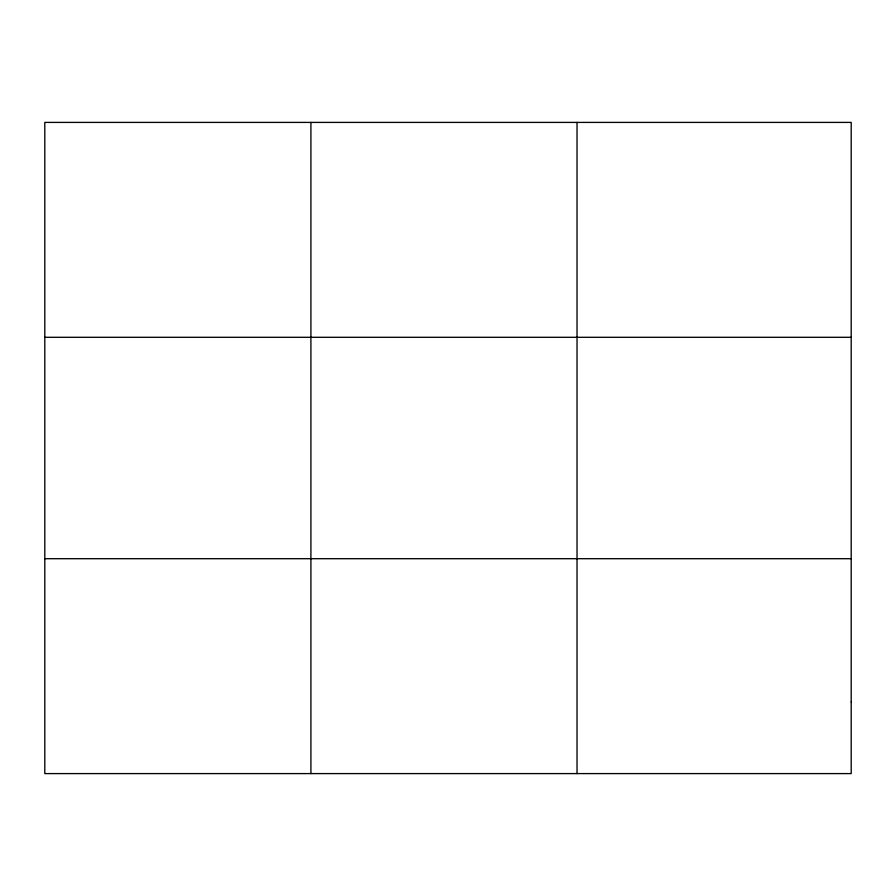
<?xml version="1.0" encoding="UTF-8"?>
<svg xmlns="http://www.w3.org/2000/svg" width="896" height="896" viewBox="0 0 896 896"><rect width="100%" height="100%" fill="white"/><g stroke="black" fill="none" stroke-linecap="round" stroke-linejoin="round"><path stroke-width="1.34" d="M310.912 122.405L310.912 773.595M577.024 122.405L577.024 773.595M44.8 337.299L851.2 337.299M44.8 558.701L851.2 558.701M851.2 701.96L851.2 773.595L44.8 773.595L44.8 122.405L851.2 122.405L851.2 701.96"/></g></svg>
